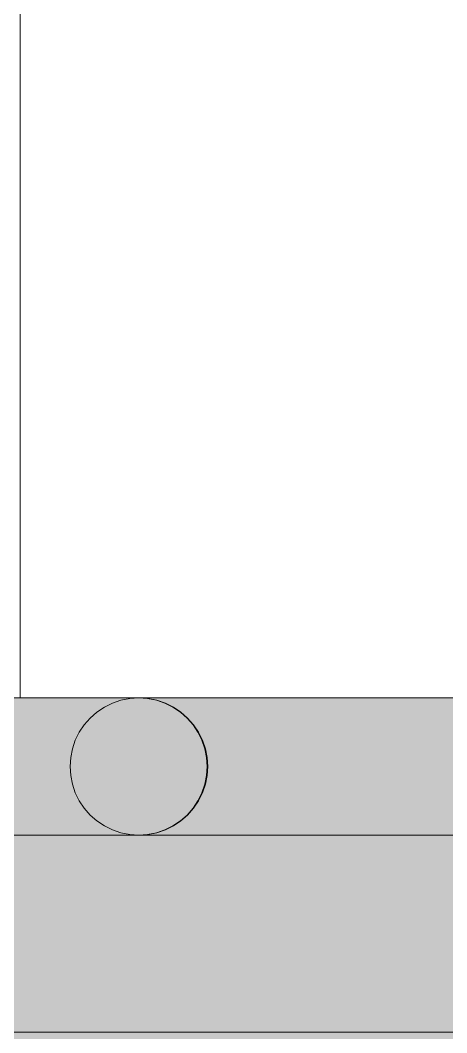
# Model space of a CAD drawing. Header units: millimetres. Extents: x -46169 to 174149, y -86316 to 18123.
# Drawn here: x 153192.7 to 153363.8, y -78958.1 to -78552.1 of the extents above; entities that cross this region are included whole.
import ezdxf

# ---------------------------------------------------------------- set-up
doc = ezdxf.new("R2010")
doc.units = ezdxf.units.MM
doc.header["$MEASUREMENT"] = 0
doc.linetypes.add('Dashed', pattern=[2822.222233, 1411.111116, -1411.111116])
doc.linetypes.add('Wipeout_Contour', pattern=[1000, 0, -1000])
for name, color, linetype, lineweight, true_color in [('0_Pen_No__105', 7, 'Continuous', 15, 0xa6a6a6), ('A-35-M_FFE_Sanitary_Pen_No__103', 7, 'Continuous', 15, 0xa6a6a6), ('A-35-M_FFE_Sanitary_Pen_No__210', 7, 'Continuous', 13, 0xbae3f7), ('New_A-20-M_Floor_Slab_Pen_No__109', 7, 'Continuous', 15, 0xa6a6a6), ('New_A-20-M_Floor_Slab_Pen_No__162', 7, 'Continuous', 0, 0xe47200), ('New_A-35-M_FFE_Loose_Pen_No__64', 7, 'Continuous', 20, 0x606060)]:
    doc.layers.add(name, color=color, linetype=linetype, lineweight=lineweight, true_color=true_color)
for name, color, linetype, lineweight in [('A-35-M_FFE_Sanitary_Pen_No__1', 7, 'Continuous', 13), ('A-35-M_FFE_Sanitary_Pen_No__191', 7, 'Continuous', 5), ('New_A-20-M_Floor_Slab_Pen_No__1', 7, 'Continuous', 13)]:
    doc.layers.add(name, color=color, linetype=linetype, lineweight=lineweight)
for name, color, linetype in [('New_A-20-M_Floor_Slab', 7, 'Continuous'), ('New_A-25-M_Wall_Int', 7, 'Continuous'), ('New_A-35-M_FFE_Loose', 7, 'Continuous')]:
    doc.layers.add(name, color=color, linetype=linetype)

# ---------------------------------------------------------------- blocks, each defined once
blk = doc.blocks.new('Section Elem_15_3', base_point=(165992.32, -78878.83))
at = {"color": 254, "linetype": 'Wipeout_Contour', "lineweight": 0, "ltscale": 12595104.60916826}
blk.add_wipeout([(152674.85, -78135.51), (152757.25, -78158.44), (152757.25, -77893.83), (152757.66, -77893.83), (152764.9, -77803.83), (152940.79, -77803.83), (152940.79, -77873.83), (152957.39, -77873.83), (153177.34, -77812.63), (153177.48, -77812.63), (153179.86, -77827.3), (153012.64, -77873.83), (153169.95, -77873.83), (153169.95, -77893.83), (153192.88, -77893.83), (153192.88, -77953.83), (153402.67, -77953.83), (153402.67, -77918.83), (153602.67, -77833.83), (153622.67, -77833.83), (153622.71, -77833.83), (153622.88, -77833.83), (153842.88, -77858.83), (153842.95, -77858.83), (153842.95, -77916.69), (153932.62, -77897.63), (153932.75, -77897.63), (153935.87, -77912.3), (153935.74, -77912.3), (153842.95, -77932.02), (153842.95, -78108.45), (154152.62, -78042.63), (154152.75, -78042.63), (154155.87, -78057.3), (154155.74, -78057.3), (153842.95, -78123.78), (153842.95, -78608.45), (154152.62, -78542.63), (154152.75, -78542.63), (154155.87, -78557.3), (154155.74, -78557.3), (153842.95, -78623.78), (153842.95, -78823.83), (153795.39, -78823.83), (153798.98, -78824.07), (153802.5, -78824.77), (153805.91, -78825.92), (153809.14, -78827.52), (153812.13, -78829.51), (153812.14, -78829.51), (153814.85, -78831.89), (153817.22, -78834.59), (153819.22, -78837.58), (153820.81, -78840.81), (153821.96, -78844.21), (153822.67, -78847.74), (153822.9, -78851.33), (153822.67, -78854.92), (153821.96, -78858.45), (153820.81, -78861.85), (153819.22, -78865.08), (153817.22, -78868.07), (153814.85, -78870.78), (153812.14, -78873.15), (153812.13, -78873.15), (153809.14, -78875.15), (153805.91, -78876.74), (153802.5, -78877.89), (153798.98, -78878.6), (153795.39, -78878.83), (157613.75, -78878.83), (157613.75, -76104.08), (152674.85, -76104.08)], dxfattribs=at).dxf.layer = 'New_A-25-M_Wall_Int'
at = {"color": 254, "linetype": 'Wipeout_Contour', "lineweight": 0, "ltscale": 8959269.453303494}
blk.add_wipeout([(153149.01, -78878.6), (153145.42, -78878.83), (153240.18, -78878.83), (153236.59, -78878.6), (153233.06, -78877.89), (153229.65, -78876.74), (153226.43, -78875.15), (153223.44, -78873.15), (153220.73, -78870.78), (153218.36, -78868.07), (153216.36, -78865.08), (153214.77, -78861.85), (153213.62, -78858.45), (153212.91, -78854.92), (153212.68, -78851.33), (153212.91, -78847.74), (153213.62, -78844.21), (153214.77, -78840.81), (153216.36, -78837.58), (153218.36, -78834.59), (153220.73, -78831.89), (153223.44, -78829.51), (153226.43, -78827.52), (153229.65, -78825.92), (153233.06, -78824.77), (153236.59, -78824.07), (153240.18, -78823.83), (153145.42, -78823.83), (153149.01, -78824.07), (153152.54, -78824.77), (153152.56, -78824.77), (153155.96, -78825.92), (153159.19, -78827.52), (153162.18, -78829.51), (153164.88, -78831.89), (153167.26, -78834.59), (153169.25, -78837.58), (153170.85, -78840.81), (153172, -78844.21), (153172.7, -78847.74), (153172.94, -78851.33), (153172.7, -78854.92), (153172, -78858.45), (153170.85, -78861.85), (153169.25, -78865.08), (153167.26, -78868.07), (153164.88, -78870.78), (153162.18, -78873.15), (153159.19, -78875.15), (153155.96, -78876.74), (153152.56, -78877.89), (153152.54, -78877.89)], dxfattribs=at).dxf.layer = 'New_A-25-M_Wall_Int'
at = {"color": 254, "linetype": 'Wipeout_Contour', "lineweight": 0, "ltscale": 516973.686089}
blk.add_wipeout([(153240.39, -78823.83), (153240.18, -78823.83), (153240.28, -78823.84)], dxfattribs=at).dxf.layer = 'New_A-25-M_Wall_Int'
at = {"color": 254, "linetype": 'Wipeout_Contour', "lineweight": 0, "ltscale": 517049.631574}
blk.add_wipeout([(153240.18, -78878.83), (153240.39, -78878.83), (153240.28, -78878.82)], dxfattribs=at).dxf.layer = 'New_A-25-M_Wall_Int'
at = {"color": 254, "linetype": 'Wipeout_Contour', "lineweight": 0, "ltscale": 8973908.24537571}
blk.add_wipeout([(153240.39, -78878.83), (153795.18, -78878.83), (153791.59, -78878.6), (153788.06, -78877.89), (153784.65, -78876.74), (153781.43, -78875.15), (153778.44, -78873.15), (153775.73, -78870.78), (153773.36, -78868.07), (153771.36, -78865.08), (153769.77, -78861.85), (153768.62, -78858.45), (153767.91, -78854.92), (153767.68, -78851.33), (153767.91, -78847.74), (153768.62, -78844.21), (153769.77, -78840.81), (153771.36, -78837.58), (153773.36, -78834.59), (153775.73, -78831.89), (153778.44, -78829.51), (153781.43, -78827.52), (153784.65, -78825.92), (153788.06, -78824.77), (153791.59, -78824.07), (153795.18, -78823.83), (153240.39, -78823.83), (153243.98, -78824.07), (153247.5, -78824.77), (153250.91, -78825.92), (153254.14, -78827.52), (153257.13, -78829.51), (153257.14, -78829.51), (153259.85, -78831.89), (153262.22, -78834.59), (153264.22, -78837.58), (153265.81, -78840.81), (153266.96, -78844.21), (153267.67, -78847.74), (153267.9, -78851.33), (153267.67, -78854.92), (153266.96, -78858.45), (153265.81, -78861.85), (153264.22, -78865.08), (153262.22, -78868.07), (153259.85, -78870.78), (153257.14, -78873.15), (153257.13, -78873.15), (153254.14, -78875.15), (153250.91, -78876.74), (153247.5, -78877.89), (153243.98, -78878.6)], dxfattribs=at).dxf.layer = 'New_A-25-M_Wall_Int'
blk = doc.blocks.new('Section Elem_28_3', base_point=(165992.32, -78878.83))
at = {"color": 254, "linetype": 'Wipeout_Contour', "lineweight": 0, "ltscale": 689517.018132}
blk.add_wipeout([(153842.67, -77978.83), (153192.67, -77978.83), (153192.67, -78823.83), (153842.67, -78823.83)], dxfattribs=at).dxf.layer = 'New_A-35-M_FFE_Loose'
at = {"layer": 'New_A-35-M_FFE_Loose_Pen_No__64', "linetype": 'Continuous'}
for q in [(153192.67, -77978.83), (152757.25, -78823.83)]:
    blk.add_line((153192.67, -78823.83), q, dxfattribs=at)
at = {"color": 254, "linetype": 'Wipeout_Contour', "lineweight": 0, "ltscale": 8962290.13821407}
blk.add_wipeout([(153240.39, -78823.83), (153240.28, -78823.84), (153243.77, -78824.07), (153247.3, -78824.77), (153247.31, -78824.77), (153250.72, -78825.92), (153253.95, -78827.52), (153256.94, -78829.51), (153259.64, -78831.89), (153262.01, -78834.59), (153264.01, -78837.58), (153265.6, -78840.81), (153266.76, -78844.21), (153267.46, -78847.74), (153267.7, -78851.33), (153267.46, -78854.92), (153266.76, -78858.45), (153265.6, -78861.85), (153264.01, -78865.08), (153262.01, -78868.07), (153259.64, -78870.78), (153256.94, -78873.15), (153253.95, -78875.15), (153250.72, -78876.74), (153247.31, -78877.89), (153247.3, -78877.89), (153243.77, -78878.6), (153240.28, -78878.82), (153240.39, -78878.83), (153243.98, -78878.6), (153247.5, -78877.89), (153250.91, -78876.74), (153254.14, -78875.15), (153257.13, -78873.15), (153259.83, -78870.78), (153262.2, -78868.07), (153264.2, -78865.08), (153265.79, -78861.85), (153266.95, -78858.45), (153267.65, -78854.92), (153267.89, -78851.33), (153267.65, -78847.74), (153266.95, -78844.21), (153265.79, -78840.81), (153264.2, -78837.58), (153262.2, -78834.59), (153259.83, -78831.89), (153257.13, -78829.51), (153254.14, -78827.52), (153250.91, -78825.92), (153247.5, -78824.77), (153243.98, -78824.07)], dxfattribs=at).dxf.layer = 'New_A-35-M_FFE_Loose'
at = {"color": 254, "linetype": 'Wipeout_Contour', "lineweight": 0, "ltscale": 689375.871678}
blk.add_wipeout([(153257.14, -78829.51), (153257.13, -78829.51), (153259.83, -78831.89), (153259.85, -78831.89)], dxfattribs=at).dxf.layer = 'New_A-35-M_FFE_Loose'
at = {"color": 254, "linetype": 'Wipeout_Contour', "lineweight": 0, "ltscale": 689443.379152}
blk.add_wipeout([(153267.67, -78847.74), (153267.65, -78847.74), (153267.89, -78851.33), (153267.9, -78851.33)], dxfattribs=at).dxf.layer = 'New_A-35-M_FFE_Loose'
at = {"color": 254, "linetype": 'Wipeout_Contour', "lineweight": 0, "ltscale": 689389.543762}
blk.add_wipeout([(153259.85, -78831.89), (153259.83, -78831.89), (153262.2, -78834.59), (153262.22, -78834.59)], dxfattribs=at).dxf.layer = 'New_A-35-M_FFE_Loose'
at = {"color": 254, "linetype": 'Wipeout_Contour', "lineweight": 0, "ltscale": 689449.947538}
blk.add_wipeout([(153267.9, -78851.33), (153267.89, -78851.33), (153267.65, -78854.92), (153267.67, -78854.92)], dxfattribs=at).dxf.layer = 'New_A-35-M_FFE_Loose'
at = {"color": 254, "linetype": 'Wipeout_Contour', "lineweight": 0, "ltscale": 689402.526648}
blk.add_wipeout([(153262.22, -78834.59), (153262.2, -78834.59), (153264.2, -78837.58), (153264.22, -78837.58)], dxfattribs=at).dxf.layer = 'New_A-35-M_FFE_Loose'
at = {"color": 254, "linetype": 'Wipeout_Contour', "lineweight": 0, "ltscale": 689454.793518}
blk.add_wipeout([(153267.67, -78854.92), (153267.65, -78854.92), (153266.95, -78858.45), (153266.96, -78858.45)], dxfattribs=at).dxf.layer = 'New_A-35-M_FFE_Loose'
at = {"color": 254, "linetype": 'Wipeout_Contour', "lineweight": 0, "ltscale": 689414.59824}
blk.add_wipeout([(153264.22, -78837.58), (153264.2, -78837.58), (153265.79, -78840.81), (153265.81, -78840.81)], dxfattribs=at).dxf.layer = 'New_A-35-M_FFE_Loose'
at = {"color": 254, "linetype": 'Wipeout_Contour', "lineweight": 0, "ltscale": 689457.834211}
blk.add_wipeout([(153266.96, -78858.45), (153266.95, -78858.45), (153265.79, -78861.85), (153265.81, -78861.85)], dxfattribs=at).dxf.layer = 'New_A-35-M_FFE_Loose'
at = {"color": 254, "linetype": 'Wipeout_Contour', "lineweight": 0, "ltscale": 689425.552043}
blk.add_wipeout([(153265.81, -78840.81), (153265.79, -78840.81), (153266.95, -78844.21), (153266.96, -78844.21)], dxfattribs=at).dxf.layer = 'New_A-35-M_FFE_Loose'
at = {"color": 254, "linetype": 'Wipeout_Contour', "lineweight": 0, "ltscale": 689459.017611}
blk.add_wipeout([(153265.81, -78861.85), (153265.79, -78861.85), (153264.2, -78865.08), (153264.22, -78865.08)], dxfattribs=at).dxf.layer = 'New_A-35-M_FFE_Loose'
at = {"color": 254, "linetype": 'Wipeout_Contour', "lineweight": 0, "ltscale": 689435.200691}
blk.add_wipeout([(153266.96, -78844.21), (153266.95, -78844.21), (153267.65, -78847.74), (153267.67, -78847.74)], dxfattribs=at).dxf.layer = 'New_A-35-M_FFE_Loose'
at = {"color": 254, "linetype": 'Wipeout_Contour', "lineweight": 0, "ltscale": 689458.323482}
blk.add_wipeout([(153264.22, -78865.08), (153264.2, -78865.08), (153262.2, -78868.07), (153262.22, -78868.07)], dxfattribs=at).dxf.layer = 'New_A-35-M_FFE_Loose'
at = {"color": 254, "linetype": 'Wipeout_Contour', "lineweight": 0, "ltscale": 689455.763692}
blk.add_wipeout([(153262.22, -78868.07), (153262.2, -78868.07), (153259.83, -78870.78), (153259.85, -78870.78)], dxfattribs=at).dxf.layer = 'New_A-35-M_FFE_Loose'
at = {"color": 254, "linetype": 'Wipeout_Contour', "lineweight": 0, "ltscale": 689451.382022}
blk.add_wipeout([(153259.85, -78870.78), (153259.83, -78870.78), (153257.13, -78873.15), (153257.14, -78873.15)], dxfattribs=at).dxf.layer = 'New_A-35-M_FFE_Loose'
at = {"color": 254, "linetype": 'Wipeout_Contour', "lineweight": 0, "ltscale": 8272182.057106846}
blk.add_wipeout([(153267.44, -78847.74), (153266.74, -78844.21), (153265.59, -78840.81), (153263.99, -78837.58), (153262, -78834.59), (153259.62, -78831.89), (153256.92, -78829.51), (153253.93, -78827.52), (153250.7, -78825.92), (153247.3, -78824.77), (153243.77, -78824.07), (153240.18, -78823.83), (153236.59, -78824.07), (153233.06, -78824.77), (153229.65, -78825.92), (153226.43, -78827.52), (153223.44, -78829.51), (153220.73, -78831.89), (153218.36, -78834.59), (153216.36, -78837.58), (153214.77, -78840.81), (153213.62, -78844.21), (153212.91, -78847.74), (153212.68, -78851.33), (153212.91, -78854.92), (153213.62, -78858.45), (153214.77, -78861.85), (153216.36, -78865.08), (153218.36, -78868.07), (153220.73, -78870.78), (153223.44, -78873.15), (153226.43, -78875.15), (153229.65, -78876.74), (153233.06, -78877.89), (153236.59, -78878.6), (153240.18, -78878.83), (153243.77, -78878.6), (153247.3, -78877.89), (153250.7, -78876.74), (153253.93, -78875.15), (153256.92, -78873.15), (153259.62, -78870.78), (153262, -78868.07), (153263.99, -78865.08), (153265.59, -78861.85), (153266.74, -78858.45), (153267.44, -78854.92), (153267.68, -78851.33)], dxfattribs=at).dxf.layer = 'New_A-35-M_FFE_Loose'
at = {"layer": 'New_A-35-M_FFE_Loose_Pen_No__64', "linetype": 'Continuous'}
for p, q in [((153226.43, -78827.52), (153229.65, -78825.92)), ((153229.65, -78825.92), (153233.06, -78824.77)), ((153233.06, -78824.77), (153236.59, -78824.07)), ((153236.59, -78824.07), (153240.18, -78823.83)), ((153240.18, -78823.83), (153243.77, -78824.07)), ((153240.29, -78823.84), (153240.39, -78823.83)), ((153240.39, -78823.83), (153243.98, -78824.07)), ((153243.77, -78824.07), (153243.78, -78824.07)), ((153243.98, -78824.07), (153243.99, -78824.07)), ((153220.73, -78831.89), (153223.44, -78829.51)), ((153223.44, -78829.51), (153226.43, -78827.52)), ((153218.36, -78834.59), (153220.73, -78831.89)), ((153214.77, -78840.81), (153216.36, -78837.58)), ((153216.36, -78837.58), (153218.36, -78834.59)), ((153213.62, -78844.21), (153214.77, -78840.81)), ((153212.91, -78847.74), (153213.62, -78844.21)), ((153212.68, -78851.33), (153212.91, -78847.74)), ((153212.91, -78854.92), (153212.68, -78851.33)), ((153213.62, -78858.45), (153212.91, -78854.92)), ((153214.77, -78861.85), (153213.62, -78858.45)), ((153216.36, -78865.08), (153214.77, -78861.85)), ((153218.36, -78868.07), (153216.36, -78865.08)), ((153220.73, -78870.78), (153218.36, -78868.07)), ((153223.44, -78873.15), (153220.73, -78870.78)), ((153226.43, -78875.15), (153223.44, -78873.15)), ((153229.65, -78876.74), (153226.43, -78875.15)), ((153233.06, -78877.89), (153229.65, -78876.74)), ((153236.59, -78878.6), (153233.06, -78877.89)), ((153240.18, -78878.83), (153236.59, -78878.6)), ((153243.77, -78878.6), (153240.18, -78878.83)), ((153240.39, -78878.83), (153240.29, -78878.82)), ((153243.98, -78878.6), (153240.39, -78878.83)), ((153243.78, -78878.6), (153243.77, -78878.6)), ((153243.99, -78878.6), (153243.98, -78878.6))]:
    blk.add_line(p, q, dxfattribs=at)
at = {"color": 254, "linetype": 'Wipeout_Contour', "lineweight": 0, "ltscale": 689332.355535}
blk.add_wipeout([(153247.31, -78824.77), (153247.3, -78824.77), (153250.7, -78825.92), (153250.72, -78825.92)], dxfattribs=at).dxf.layer = 'New_A-35-M_FFE_Loose'
at = {"color": 254, "linetype": 'Wipeout_Contour', "lineweight": 0, "ltscale": 689442.64059}
blk.add_wipeout([(153267.46, -78847.74), (153267.44, -78847.74), (153267.68, -78851.33), (153267.7, -78851.33)], dxfattribs=at).dxf.layer = 'New_A-35-M_FFE_Loose'
at = {"layer": 'New_A-35-M_FFE_Loose_Pen_No__64', "linetype": 'Continuous'}
for p, q in [((153842.67, -78823.83), (153192.67, -78823.83)), ((153243.77, -78824.07), (153247.3, -78824.77)), ((153243.98, -78824.07), (153247.5, -78824.77)), ((153247.3, -78824.76), (153247.31, -78824.77)), ((153247.5, -78824.76), (153247.52, -78824.77))]:
    blk.add_line(p, q, dxfattribs=at)
at = {"color": 254, "linetype": 'Wipeout_Contour', "lineweight": 0, "ltscale": 689346.664733}
blk.add_wipeout([(153250.72, -78825.92), (153250.7, -78825.92), (153253.93, -78827.52), (153253.95, -78827.52)], dxfattribs=at).dxf.layer = 'New_A-35-M_FFE_Loose'
at = {"color": 254, "linetype": 'Wipeout_Contour', "lineweight": 0, "ltscale": 689449.208983}
blk.add_wipeout([(153267.7, -78851.33), (153267.68, -78851.33), (153267.44, -78854.92), (153267.46, -78854.92)], dxfattribs=at).dxf.layer = 'New_A-35-M_FFE_Loose'
at = {"layer": 'New_A-35-M_FFE_Loose_Pen_No__64', "linetype": 'Continuous'}
for p, q in [((153247.3, -78824.77), (153250.7, -78825.92)), ((153247.5, -78824.77), (153250.91, -78825.92)), ((153250.7, -78825.92), (153250.72, -78825.92)), ((153250.91, -78825.92), (153250.93, -78825.92))]:
    blk.add_line(p, q, dxfattribs=at)
at = {"color": 254, "linetype": 'Wipeout_Contour', "lineweight": 0, "ltscale": 689361.00571}
blk.add_wipeout([(153253.95, -78827.52), (153253.93, -78827.52), (153256.92, -78829.51), (153256.94, -78829.51)], dxfattribs=at).dxf.layer = 'New_A-35-M_FFE_Loose'
at = {"color": 254, "linetype": 'Wipeout_Contour', "lineweight": 0, "ltscale": 689454.054972}
blk.add_wipeout([(153267.46, -78854.92), (153267.44, -78854.92), (153266.74, -78858.45), (153266.76, -78858.45)], dxfattribs=at).dxf.layer = 'New_A-35-M_FFE_Loose'
at = {"layer": 'New_A-35-M_FFE_Loose_Pen_No__64', "linetype": 'Continuous'}
for p, q in [((153250.7, -78825.92), (153253.93, -78827.52)), ((153250.91, -78825.92), (153254.14, -78827.52)), ((153253.93, -78827.51), (153253.95, -78827.52)), ((153254.14, -78827.51), (153254.15, -78827.52)), ((153267.68, -78851.33), (153267.44, -78854.92)), ((153267.7, -78851.33), (153267.46, -78854.92)), ((153267.89, -78851.33), (153267.65, -78854.92)), ((153267.9, -78851.33), (153267.67, -78854.92))]:
    blk.add_line(p, q, dxfattribs=at)
at = {"color": 254, "linetype": 'Wipeout_Contour', "lineweight": 0, "ltscale": 689375.133092}
blk.add_wipeout([(153256.94, -78829.51), (153256.92, -78829.51), (153259.62, -78831.89), (153259.64, -78831.89)], dxfattribs=at).dxf.layer = 'New_A-35-M_FFE_Loose'
at = {"color": 254, "linetype": 'Wipeout_Contour', "lineweight": 0, "ltscale": 689457.095672}
blk.add_wipeout([(153266.76, -78858.45), (153266.74, -78858.45), (153265.59, -78861.85), (153265.6, -78861.85)], dxfattribs=at).dxf.layer = 'New_A-35-M_FFE_Loose'
at = {"layer": 'New_A-35-M_FFE_Loose_Pen_No__64', "linetype": 'Continuous'}
for p, q in [((153253.93, -78827.52), (153256.92, -78829.51)), ((153254.14, -78827.52), (153257.13, -78829.51)), ((153256.92, -78829.5), (153256.94, -78829.51)), ((153257.13, -78829.5), (153257.15, -78829.51)), ((153267.44, -78854.92), (153266.74, -78858.45)), ((153267.46, -78854.92), (153266.76, -78858.45)), ((153267.65, -78854.92), (153266.95, -78858.45)), ((153267.67, -78854.92), (153266.97, -78858.45))]:
    blk.add_line(p, q, dxfattribs=at)
at = {"color": 254, "linetype": 'Wipeout_Contour', "lineweight": 0, "ltscale": 689388.805178}
blk.add_wipeout([(153259.64, -78831.89), (153259.62, -78831.89), (153262, -78834.59), (153262.01, -78834.59)], dxfattribs=at).dxf.layer = 'New_A-35-M_FFE_Loose'
at = {"color": 254, "linetype": 'Wipeout_Contour', "lineweight": 0, "ltscale": 689458.279081}
blk.add_wipeout([(153265.6, -78861.85), (153265.59, -78861.85), (153263.99, -78865.08), (153264.01, -78865.08)], dxfattribs=at).dxf.layer = 'New_A-35-M_FFE_Loose'
at = {"layer": 'New_A-35-M_FFE_Loose_Pen_No__64', "linetype": 'Continuous'}
for p, q in [((153256.92, -78829.51), (153259.62, -78831.89)), ((153256.94, -78829.51), (153259.64, -78831.89)), ((153257.13, -78829.51), (153259.83, -78831.89)), ((153257.15, -78829.51), (153259.85, -78831.89)), ((153266.74, -78858.45), (153265.59, -78861.85)), ((153266.76, -78858.45), (153265.6, -78861.85)), ((153266.95, -78858.45), (153265.79, -78861.85)), ((153266.97, -78858.45), (153265.81, -78861.85))]:
    blk.add_line(p, q, dxfattribs=at)
at = {"color": 254, "linetype": 'Wipeout_Contour', "lineweight": 0, "ltscale": 689401.788066}
blk.add_wipeout([(153262.01, -78834.59), (153262, -78834.59), (153263.99, -78837.58), (153264.01, -78837.58)], dxfattribs=at).dxf.layer = 'New_A-35-M_FFE_Loose'
at = {"color": 254, "linetype": 'Wipeout_Contour', "lineweight": 0, "ltscale": 689457.584959}
blk.add_wipeout([(153264.01, -78865.08), (153263.99, -78865.08), (153262, -78868.07), (153262.01, -78868.07)], dxfattribs=at).dxf.layer = 'New_A-35-M_FFE_Loose'
at = {"layer": 'New_A-35-M_FFE_Loose_Pen_No__64', "linetype": 'Continuous'}
for p, q in [((153259.62, -78831.89), (153262, -78834.59)), ((153259.64, -78831.89), (153262.01, -78834.59)), ((153259.83, -78831.89), (153262.2, -78834.59)), ((153259.85, -78831.89), (153262.22, -78834.59)), ((153265.59, -78861.85), (153263.99, -78865.08)), ((153265.6, -78861.85), (153264.01, -78865.08)), ((153265.79, -78861.85), (153264.2, -78865.08)), ((153265.81, -78861.85), (153264.22, -78865.08))]:
    blk.add_line(p, q, dxfattribs=at)
at = {"color": 254, "linetype": 'Wipeout_Contour', "lineweight": 0, "ltscale": 689413.859662}
blk.add_wipeout([(153264.01, -78837.58), (153263.99, -78837.58), (153265.59, -78840.81), (153265.6, -78840.81)], dxfattribs=at).dxf.layer = 'New_A-35-M_FFE_Loose'
at = {"color": 254, "linetype": 'Wipeout_Contour', "lineweight": 0, "ltscale": 689455.025179}
blk.add_wipeout([(153262.01, -78868.07), (153262, -78868.07), (153259.62, -78870.78), (153259.64, -78870.78)], dxfattribs=at).dxf.layer = 'New_A-35-M_FFE_Loose'
at = {"layer": 'New_A-35-M_FFE_Loose_Pen_No__64', "linetype": 'Continuous'}
for p, q in [((153262, -78834.59), (153263.99, -78837.58)), ((153262.01, -78834.59), (153264.01, -78837.58)), ((153262.2, -78834.59), (153264.2, -78837.58)), ((153262.22, -78834.59), (153264.22, -78837.58)), ((153263.99, -78865.08), (153262, -78868.07)), ((153264.01, -78865.08), (153262.01, -78868.07)), ((153264.2, -78865.08), (153262.2, -78868.07)), ((153264.22, -78865.08), (153262.22, -78868.07))]:
    blk.add_line(p, q, dxfattribs=at)
at = {"color": 254, "linetype": 'Wipeout_Contour', "lineweight": 0, "ltscale": 689424.81347}
blk.add_wipeout([(153265.6, -78840.81), (153265.59, -78840.81), (153266.74, -78844.21), (153266.76, -78844.21)], dxfattribs=at).dxf.layer = 'New_A-35-M_FFE_Loose'
at = {"color": 254, "linetype": 'Wipeout_Contour', "lineweight": 0, "ltscale": 689450.643517}
blk.add_wipeout([(153259.64, -78870.78), (153259.62, -78870.78), (153256.92, -78873.15), (153256.94, -78873.15)], dxfattribs=at).dxf.layer = 'New_A-35-M_FFE_Loose'
at = {"layer": 'New_A-35-M_FFE_Loose_Pen_No__64', "linetype": 'Continuous'}
for p, q in [((153263.99, -78837.58), (153265.59, -78840.81)), ((153264.01, -78837.58), (153265.6, -78840.81)), ((153264.2, -78837.58), (153265.79, -78840.81)), ((153264.22, -78837.58), (153265.81, -78840.81)), ((153262, -78868.07), (153259.62, -78870.78)), ((153262.01, -78868.07), (153259.64, -78870.78)), ((153262.2, -78868.07), (153259.83, -78870.78)), ((153262.22, -78868.07), (153259.85, -78870.78))]:
    blk.add_line(p, q, dxfattribs=at)
at = {"color": 254, "linetype": 'Wipeout_Contour', "lineweight": 0, "ltscale": 689434.462124}
blk.add_wipeout([(153266.76, -78844.21), (153266.74, -78844.21), (153267.44, -78847.74), (153267.46, -78847.74)], dxfattribs=at).dxf.layer = 'New_A-35-M_FFE_Loose'
at = {"color": 254, "linetype": 'Wipeout_Contour', "lineweight": 0, "ltscale": 689444.514911}
blk.add_wipeout([(153256.94, -78873.15), (153256.92, -78873.15), (153253.93, -78875.15), (153253.95, -78875.15)], dxfattribs=at).dxf.layer = 'New_A-35-M_FFE_Loose'
at = {"layer": 'New_A-35-M_FFE_Loose_Pen_No__64', "linetype": 'Continuous'}
for p, q in [((153265.59, -78840.81), (153266.74, -78844.21)), ((153265.6, -78840.81), (153266.76, -78844.21)), ((153265.79, -78840.81), (153266.95, -78844.21)), ((153265.81, -78840.81), (153266.97, -78844.21)), ((153266.74, -78844.21), (153267.44, -78847.74)), ((153266.76, -78844.21), (153267.46, -78847.74)), ((153266.95, -78844.21), (153267.65, -78847.74)), ((153266.97, -78844.21), (153267.67, -78847.74)), ((153267.44, -78847.74), (153267.68, -78851.33)), ((153267.46, -78847.74), (153267.7, -78851.33)), ((153267.65, -78847.74), (153267.89, -78851.33)), ((153267.67, -78847.74), (153267.9, -78851.33)), ((153259.62, -78870.78), (153256.92, -78873.15)), ((153259.64, -78870.78), (153256.94, -78873.15)), ((153259.83, -78870.78), (153257.13, -78873.15)), ((153259.85, -78870.78), (153257.15, -78873.15)), ((153256.94, -78873.15), (153256.92, -78873.16)), ((153257.15, -78873.15), (153257.13, -78873.16))]:
    blk.add_line(p, q, dxfattribs=at)
at = {"color": 254, "linetype": 'Wipeout_Contour', "lineweight": 0, "ltscale": 689436.74418}
blk.add_wipeout([(153253.95, -78875.15), (153253.93, -78875.15), (153250.7, -78876.74), (153250.72, -78876.74)], dxfattribs=at).dxf.layer = 'New_A-35-M_FFE_Loose'
at = {"layer": 'New_A-35-M_FFE_Loose_Pen_No__64', "linetype": 'Continuous'}
for p, q in [((153256.92, -78873.15), (153253.93, -78875.15)), ((153257.13, -78873.15), (153254.14, -78875.15)), ((153253.95, -78875.15), (153253.93, -78875.16)), ((153254.15, -78875.15), (153254.14, -78875.16))]:
    blk.add_line(p, q, dxfattribs=at)
at = {"color": 254, "linetype": 'Wipeout_Contour', "lineweight": 0, "ltscale": 689427.464229}
blk.add_wipeout([(153250.72, -78876.74), (153250.7, -78876.74), (153247.3, -78877.89), (153247.31, -78877.89)], dxfattribs=at).dxf.layer = 'New_A-35-M_FFE_Loose'
at = {"layer": 'New_A-35-M_FFE_Loose_Pen_No__64', "linetype": 'Continuous'}
for p, q in [((153247.3, -78877.89), (153243.77, -78878.6)), ((153247.5, -78877.89), (153243.98, -78878.6)), ((153250.7, -78876.74), (153247.3, -78877.89)), ((153247.31, -78877.89), (153247.3, -78877.9)), ((153250.91, -78876.74), (153247.5, -78877.89)), ((153247.52, -78877.89), (153247.5, -78877.9)), ((153253.93, -78875.15), (153250.7, -78876.74)), ((153250.72, -78876.74), (153250.7, -78876.74)), ((153254.14, -78875.15), (153250.91, -78876.74)), ((153250.93, -78876.74), (153250.91, -78876.74))]:
    blk.add_line(p, q, dxfattribs=at)
blk = doc.blocks.new('Section Elem_149_3', base_point=(165992.32, -78878.83))
at = {"color": 254, "linetype": 'Wipeout_Contour', "lineweight": 0, "ltscale": 699871.567281}
blk.add_wipeout([(166086.44, -78878.83), (146101.16, -78878.83), (146101.16, -78957.83), (166086.44, -78957.83)], dxfattribs=at).dxf.layer = 'New_A-20-M_Floor_Slab'
at = {"layer": 'New_A-20-M_Floor_Slab_Pen_No__109', "linetype": 'Continuous'}
h = blk.add_hatch(dxfattribs=at)
h.set_pattern_fill('Lightweight_Concrete_0003', color=256, style=0, pattern_type=2)
h.set_pattern_definition([(0, (165992.32, -78878.83), (0, 389.7114), [24.375, -200.625]), (0, (166104.82, -78683.98), (0, 389.7114), [24.375, -200.625]), (60, (165992.32, -78878.83), (-337.5, 194.856), [24.375, -200.625]), (60, (166217.32, -78878.83), (-337.5, 194.856), [24.375, -200.625]), (120, (166016.7, -78878.83), (337.5, 194.856), [24.375, -200.625]), (120, (166241.7, -78878.83), (337.5, 194.856), [24.375, -200.625]), (0, (165992.32, -78841.33), (0, 75), [0, -75, 0, -112.5]), (45, (166029.82, -78841.33), (-53.033, 53.033), [0, -56.25, 0, -93.75])])
h.paths.add_polyline_path([(166086.44, -78878.83), (146101.16, -78878.83), (146101.16, -78957.83), (166086.44, -78957.83)])
at = {"layer": 'New_A-20-M_Floor_Slab_Pen_No__162', "linetype": 'Continuous'}
blk.add_hatch(color=256, dxfattribs=at).paths.add_polyline_path([(146101.16, -78957.83), (146101.16, -78958.33), (166086.44, -78958.33), (166086.44, -78957.83)])
at = {"layer": 'New_A-20-M_Floor_Slab_Pen_No__1', "linetype": 'Continuous'}
for p, q in [((166083.72, -78878.83), (146101.16, -78878.83)), ((166086.44, -78957.83), (146101.16, -78957.83))]:
    blk.add_line(p, q, dxfattribs=at)
blk = doc.blocks.new('A04 Atrium Longitudinal Section_STORY_MARKER', base_point=(165992.32, -78878.83))
at = {"layer": '0_Pen_No__105', "linetype": 'Dashed', "ltscale": 0.1}
blk.add_line((140779.43, -78878.83), (170486.51, -78878.83), dxfattribs=at)

msp = doc.modelspace()

# ---------------------------------------------------------------- block references
at = {"layer": 'New_A-25-M_Wall_Int'}
msp.add_blockref('Section Elem_15_3', (165992.32, -78878.83), dxfattribs=at)

# ---------------------------------------------------------------- next in the draw order: block references
at = {"layer": 'New_A-35-M_FFE_Loose'}
msp.add_blockref('Section Elem_28_3', (165992.32, -78878.83), dxfattribs=at)

# ---------------------------------------------------------------- next in the draw order: linework, layer by layer
at = {"layer": 'A-35-M_FFE_Sanitary_Pen_No__191', "linetype": 'Dashed', "ltscale": 0.1, "flags": 128}
msp.add_lwpolyline([(152764.9, -77803.83), (152940.85, -77802.71), (152940.6, -77873.83), (152957.39, -77873.83), (153177.34, -77812.63), (153179.88, -77826.08), (153012.64, -77873.83), (153169.76, -77873.83), (153169.76, -77893.83), (153192.67, -77893.83), (153192.67, -77953.83), (153402.67, -77953.83), (153402.67, -77918.83), (153622.67, -77833.83), (153842.95, -77858.83), (153842.95, -78823.83), (152757.25, -78823.83), (152757.25, -77893.83)], close=True, dxfattribs=at)

# ---------------------------------------------------------------- next in the draw order: block references
at = {"layer": 'New_A-20-M_Floor_Slab'}
msp.add_blockref('Section Elem_149_3', (165992.32, -78878.83), dxfattribs=at)

# ---------------------------------------------------------------- next in the draw order: hatches: boundary and pattern name
at = {"layer": 'A-35-M_FFE_Sanitary_Pen_No__103', "linetype": 'Continuous'}
msp.add_hatch(color=256, dxfattribs=at).paths.add_polyline_path([(140779.43, -78878.83), (172168.05, -78878.83), (172168.05, -86316.23), (140779.43, -86316.23)])
at = {"layer": 'A-35-M_FFE_Sanitary_Pen_No__210', "linetype": 'Continuous', "lineweight": 0, "ltscale": 0.1, "true_color": 0x2e383d}
h = msp.add_hatch(color=250, dxfattribs=at)
h.paths.add_polyline_path([(152674.37, -76104.08), (157613.75, -76104.08), (157613.75, -78878.83), (152674.37, -78878.83)])
h.paths.add_polyline_path([(152764.9, -77803.83), (152940.85, -77802.71), (152940.6, -77873.83), (152957.39, -77873.83), (153177.34, -77812.63), (153179.88, -77826.08), (153012.64, -77873.83), (153169.76, -77873.83), (153169.76, -77893.83), (153192.67, -77893.83), (153192.67, -77953.83), (153402.67, -77953.83), (153402.67, -77918.83), (153622.67, -77833.83), (153842.95, -77858.83), (153842.95, -78823.83), (152757.25, -78823.83), (152757.25, -77893.83)], flags=0)

# ---------------------------------------------------------------- next in the draw order: linework, layer by layer
at = {"layer": 'A-35-M_FFE_Sanitary_Pen_No__1', "linetype": 'Continuous', "flags": 128}
msp.add_lwpolyline([(140779.43, -78878.83), (172168.05, -78878.83), (172168.05, -86316.23), (140779.43, -86316.23)], close=True, dxfattribs=at)
at = {"layer": 'A-35-M_FFE_Sanitary_Pen_No__191', "linetype": 'Dashed', "ltscale": 0.1, "flags": 128}
msp.add_lwpolyline([(152674.37, -76104.08), (157613.75, -76104.08), (157613.75, -78878.83), (152674.37, -78878.83)], close=True, dxfattribs=at)

# ---------------------------------------------------------------- next in the draw order: block references
at = {"linetype": 'Continuous', "lineweight": 0}
msp.add_blockref('A04 Atrium Longitudinal Section_STORY_MARKER', (165992.32, -78878.83), dxfattribs=at)

doc.saveas('drawing.dxf')
